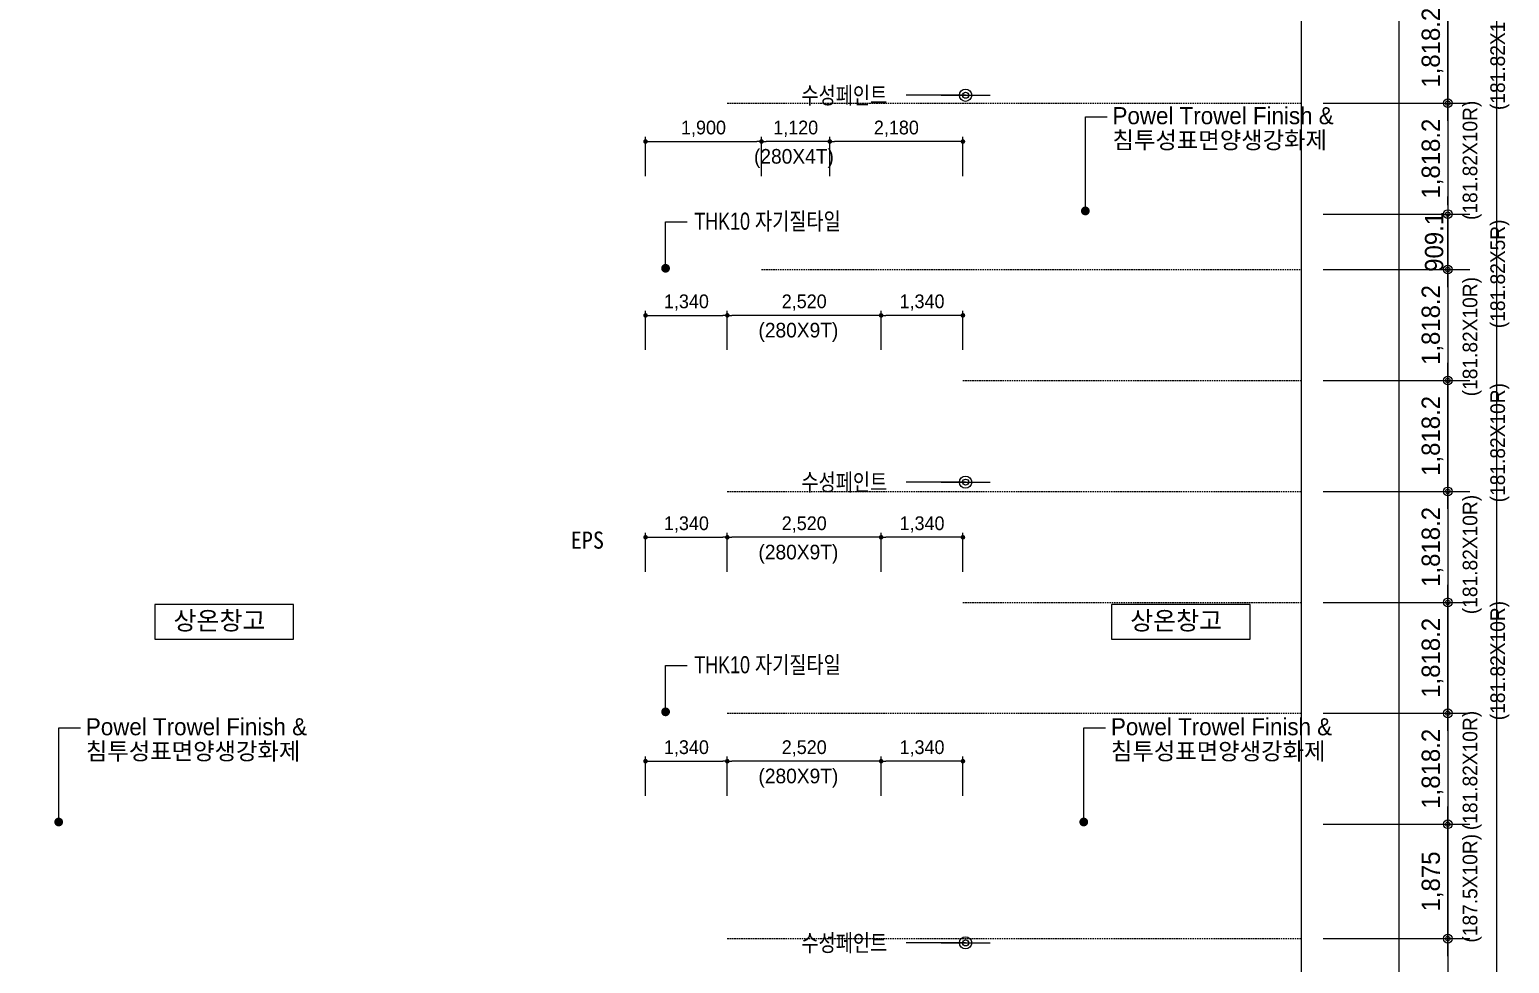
# Model space of a CAD drawing. Header units: millimetres. Extents: x 252711992 to 505989238, y 504776675 to 1009617600.
# Drawn here: x 252848552 to 252872797, y 504797273 to 504812578 of the extents above; entities that cross this region are included whole.
import ezdxf
from ezdxf.enums import TextEntityAlignment as Align

# ---------------------------------------------------------------- set-up
doc = ezdxf.new("R2010")
doc.units = ezdxf.units.MM
doc.linetypes.add('DASHEDX2', pattern=[38.1, 25.4, -12.7])
for name, color, linetype in [('$ZCDB_AUDIT_GENERATED_600D18', 7, 'Continuous'), ('0KD DIM', 7, 'Continuous'), ('4A.TEC ELE 4', 9, 'Continuous'), ('4A.TEC TEXT', 7, 'Continuous'), ('TEX', 3, 'Continuous'), ('TEXT', 7, 'Continuous'), ('㈜SE&C TEXT', 7, 'Continuous')]:
    doc.layers.add(name, color=color, linetype=linetype)
doc.layers.add('DEFPOINT', color=135, linetype='Continuous', plot=False)
doc.styles.add('1', font='')
doc.styles.add('나눔고딕', font='')
doc.styles.add('돋움', font='')
doc.styles.add('돋음체', font='')
doc.styles.get('1').set_extended_font_data('DotumChe')
doc.styles.get('나눔고딕').set_extended_font_data('Dotum')
doc.styles.get('돋움').set_extended_font_data('Dotum')
doc.styles.get('돋음체').set_extended_font_data('Dotum')
doc.dimstyles.new('DIM_600(외부치수)', dxfattribs={"dimscale": 400, "dimtxt": 3.3, "dimasz": 1, "dimexe": 2, "dimexo": 2, "dimgap": 1, "dimtad": 1, "dimdec": 0, "dimdsep": 46, "dimlunit": 6, "dimtxsty": '나눔고딕', "dimblk1": 'DIMDOT', "dimblk2": 'DIMDOT', "dimsah": 1, "dimcen": 2.5, "dimdle": 1.5, "dimclrd": 8, "dimclre": 8, "dimclrt": 3, "dimadec": 0, "dimazin": 0, "dimtfac": 1, "dimtdec": 0, "dimtix": 1, "dimtmove": 2, "dimatfit": 3, "dimldrblk": 'DIMDOT', "dimfxl": 1, "dimtvp": 1, "dimtolj": 1, "dimtzin": 0, "dimarcsym": 0})
doc.dimstyles.new('DIM_80(외부치수)', dxfattribs={"dimscale": 40, "dimtxt": 3.3, "dimasz": 1, "dimexe": 2, "dimexo": 2, "dimgap": 1, "dimtad": 1, "dimdec": 0, "dimdsep": 46, "dimlunit": 6, "dimtxsty": '돋움', "dimblk1": 'DIMDOT', "dimblk2": 'DIMDOT', "dimsah": 1, "dimcen": 2.5, "dimdle": 1.5, "dimclrd": 1, "dimclre": 7, "dimclrt": 2, "dimadec": 0, "dimazin": 0, "dimtfac": 1, "dimtdec": 0, "dimtix": 1, "dimtmove": 2, "dimatfit": 3, "dimldrblk": 'DIMDOT', "dimfxl": 1, "dimtvp": 1, "dimtolj": 1, "dimtzin": 0, "dimarcsym": 0})
doc.dimstyles.new('KD DIM 1', dxfattribs={"dimscale": 50, "dimtxt": 3, "dimasz": 1, "dimexe": 1, "dimexo": 1, "dimgap": 1, "dimtad": 1, "dimdec": 0, "dimzin": 0, "dimdsep": 46, "dimlunit": 6, "dimtxsty": '돋음체', "dimblk": 'DOT', "dimcen": 3, "dimdle": 1, "dimclrd": 256, "dimclre": 256, "dimclrt": 3, "dimazin": 0, "dimtfac": 1, "dimtdec": 0, "dimtix": 1, "dimtmove": 2, "dimatfit": 3, "dimldrblk": 'OBLIQUE', "dimfxl": 1, "dimtvp": 0.8333, "dimtolj": 1, "dimtzin": 0, "dimarcsym": 0})

# ---------------------------------------------------------------- blocks, each defined once
blk = doc.blocks.new('_Dot')
at = {"color": 0, "linetype": 'ByBlock', "lineweight": -2}
blk.add_line((-0.5, 0), (-1, 0), dxfattribs=at)
at = {"color": 0, "linetype": 'ByBlock', "const_width": 0.5}
blk.add_lwpolyline([(-0.25, 0, 1), (0.25, 0, 1)], format="xyb", close=True, dxfattribs=at)
blk = doc.blocks.new('*D639')
at = {"layer": '0KD DIM', "lineweight": -2, "transparency": 16777216}
for p, q in [((252860543, 504810177), (252860543, 504810818)), ((252861663, 504810177), (252861663, 504810818)), ((252861588, 504810743), (252860618, 504810743))]:
    blk.add_line(p, q, dxfattribs=at)
at = {"layer": 'Defpoints', "color": 0, "transparency": 16777216}
for p in [(252860543, 504810743), (252860543, 504810102), (252861663, 504810102)]:
    blk.add_point(p, dxfattribs=at)
at = {"layer": '0KD DIM', "lineweight": -2, "transparency": 16777216, "xscale": 75, "yscale": 75, "zscale": 75, "rotation": 180}
blk.add_blockref('_Dot', (252860543, 504810743), dxfattribs=at)
at = {"layer": '0KD DIM', "lineweight": -2, "transparency": 16777216, "xscale": 75, "yscale": 75, "zscale": 75}
blk.add_blockref('_Dot', (252861663, 504810743), dxfattribs=at)
at = {"layer": '0KD DIM', "color": 3, "transparency": 16777216, "insert": (252861103, 504810952), "char_height": 225, "attachment_point": 5, "style": '돋음체'}
blk.add_mtext('\\A1;1,120', dxfattribs=at)
blk = doc.blocks.new('_OBLIQUE')
at = {"color": 0, "linetype": 'ByBlock'}
blk.add_line((-0.5, -0.5), (0.5, 0.5), dxfattribs=at)
blk = doc.blocks.new('*D640')
at = {"layer": '0KD DIM', "lineweight": -2, "transparency": 16777216}
for p, q in [((252858643, 504810177), (252858643, 504810818)), ((252860543, 504810177), (252860543, 504810818)), ((252858718, 504810743), (252860468, 504810743))]:
    blk.add_line(p, q, dxfattribs=at)
at = {"layer": 'Defpoints', "color": 0, "transparency": 16777216}
for p in [(252860543, 504810743), (252858643, 504810102), (252860543, 504810102)]:
    blk.add_point(p, dxfattribs=at)
at = {"layer": '0KD DIM', "lineweight": -2, "transparency": 16777216, "xscale": 75, "yscale": 75, "zscale": 75, "rotation": 180}
blk.add_blockref('_Dot', (252858643, 504810743), dxfattribs=at)
at = {"layer": '0KD DIM', "lineweight": -2, "transparency": 16777216, "xscale": 75, "yscale": 75, "zscale": 75}
blk.add_blockref('_Dot', (252860543, 504810743), dxfattribs=at)
at = {"layer": '0KD DIM', "color": 3, "transparency": 16777216, "insert": (252859593, 504810952), "char_height": 225, "attachment_point": 5, "style": '돋음체'}
blk.add_mtext('\\A1;1,900', dxfattribs=at)
blk = doc.blocks.new('*D641')
at = {"layer": '0KD DIM', "lineweight": -2, "transparency": 16777216}
for p, q in [((252861663, 504810177), (252861663, 504810818)), ((252863843, 504810177), (252863843, 504810818)), ((252863768, 504810743), (252861738, 504810743))]:
    blk.add_line(p, q, dxfattribs=at)
at = {"layer": 'Defpoints', "color": 0, "transparency": 16777216}
for p in [(252861663, 504810743), (252861663, 504810102, 0), (252863843, 504810102, -8562)]:
    blk.add_point(p, dxfattribs=at)
at = {"layer": '0KD DIM', "lineweight": -2, "transparency": 16777216, "xscale": 75, "yscale": 75, "zscale": 75, "rotation": 180}
blk.add_blockref('_Dot', (252861663, 504810743), dxfattribs=at)
at = {"layer": '0KD DIM', "lineweight": -2, "transparency": 16777216, "xscale": 75, "yscale": 75, "zscale": 75}
blk.add_blockref('_Dot', (252863843, 504810743), dxfattribs=at)
at = {"layer": '0KD DIM', "color": 3, "transparency": 16777216, "insert": (252862753, 504810952), "char_height": 225, "attachment_point": 5, "style": '돋음체'}
blk.add_mtext('\\A1;2,180', dxfattribs=at)
blk = doc.blocks.new('*D642')
at = {"layer": '0KD DIM', "lineweight": -2, "transparency": 16777216}
for p, q in [((252859983, 504807328), (252859983, 504807969)), ((252862428, 504807894), (252860058, 504807894)), ((252862503, 504807328), (252862503, 504807969))]:
    blk.add_line(p, q, dxfattribs=at)
at = {"layer": 'Defpoints', "color": 0, "transparency": 16777216}
for p in [(252859983, 504807894), (252859983, 504807253), (252862503, 504807253)]:
    blk.add_point(p, dxfattribs=at)
at = {"layer": '0KD DIM', "lineweight": -2, "transparency": 16777216, "xscale": 75, "yscale": 75, "zscale": 75, "rotation": 180}
blk.add_blockref('_Dot', (252859983, 504807894), dxfattribs=at)
at = {"layer": '0KD DIM', "lineweight": -2, "transparency": 16777216, "xscale": 75, "yscale": 75, "zscale": 75}
blk.add_blockref('_Dot', (252862503, 504807894), dxfattribs=at)
at = {"layer": '0KD DIM', "color": 3, "transparency": 16777216, "insert": (252861243, 504808103), "char_height": 225, "attachment_point": 5, "style": '돋음체'}
blk.add_mtext('\\A1;2,520', dxfattribs=at)
blk = doc.blocks.new('*D643')
at = {"layer": '0KD DIM', "lineweight": -2, "transparency": 16777216}
for p, q in [((252858643, 504807328), (252858643, 504807969)), ((252858718, 504807894), (252859908, 504807894)), ((252859983, 504807328), (252859983, 504807969))]:
    blk.add_line(p, q, dxfattribs=at)
at = {"layer": 'Defpoints', "color": 0, "transparency": 16777216}
for p in [(252859983, 504807894), (252858643, 504807253), (252859983, 504807253)]:
    blk.add_point(p, dxfattribs=at)
at = {"layer": '0KD DIM', "lineweight": -2, "transparency": 16777216, "xscale": 75, "yscale": 75, "zscale": 75, "rotation": 180}
blk.add_blockref('_Dot', (252858643, 504807894), dxfattribs=at)
at = {"layer": '0KD DIM', "lineweight": -2, "transparency": 16777216, "xscale": 75, "yscale": 75, "zscale": 75}
blk.add_blockref('_Dot', (252859983, 504807894), dxfattribs=at)
at = {"layer": '0KD DIM', "color": 3, "transparency": 16777216, "insert": (252859313, 504808103), "char_height": 225, "attachment_point": 5, "style": '돋음체'}
blk.add_mtext('\\A1;1,340', dxfattribs=at)
blk = doc.blocks.new('*D644')
at = {"layer": '0KD DIM', "lineweight": -2, "transparency": 16777216}
for p, q in [((252862503, 504807328), (252862503, 504807969)), ((252863768, 504807894), (252862578, 504807894)), ((252863843, 504807328), (252863843, 504807969))]:
    blk.add_line(p, q, dxfattribs=at)
at = {"layer": 'Defpoints', "color": 0, "transparency": 16777216}
for p in [(252862503, 504807894), (252862503, 504807253, -3299), (252863843, 504807253, -8562)]:
    blk.add_point(p, dxfattribs=at)
at = {"layer": '0KD DIM', "lineweight": -2, "transparency": 16777216, "xscale": 75, "yscale": 75, "zscale": 75, "rotation": 180}
blk.add_blockref('_Dot', (252862503, 504807894), dxfattribs=at)
at = {"layer": '0KD DIM', "lineweight": -2, "transparency": 16777216, "xscale": 75, "yscale": 75, "zscale": 75}
blk.add_blockref('_Dot', (252863843, 504807894), dxfattribs=at)
at = {"layer": '0KD DIM', "color": 3, "transparency": 16777216, "insert": (252863173, 504808103), "char_height": 225, "attachment_point": 5, "style": '돋음체'}
blk.add_mtext('\\A1;1,340', dxfattribs=at)
blk = doc.blocks.new('*D645')
at = {"layer": '0KD DIM', "lineweight": -2, "transparency": 16777216}
for p, q in [((252859983, 504803691), (252859983, 504804332)), ((252862428, 504804257), (252860058, 504804257)), ((252862503, 504803691), (252862503, 504804332))]:
    blk.add_line(p, q, dxfattribs=at)
at = {"layer": 'Defpoints', "color": 0, "transparency": 16777216}
for p in [(252859983, 504804257), (252859983, 504803616), (252862503, 504803616)]:
    blk.add_point(p, dxfattribs=at)
at = {"layer": '0KD DIM', "lineweight": -2, "transparency": 16777216, "xscale": 75, "yscale": 75, "zscale": 75, "rotation": 180}
blk.add_blockref('_Dot', (252859983, 504804257), dxfattribs=at)
at = {"layer": '0KD DIM', "lineweight": -2, "transparency": 16777216, "xscale": 75, "yscale": 75, "zscale": 75}
blk.add_blockref('_Dot', (252862503, 504804257), dxfattribs=at)
at = {"layer": '0KD DIM', "color": 3, "transparency": 16777216, "insert": (252861243, 504804466), "char_height": 225, "attachment_point": 5, "style": '돋음체'}
blk.add_mtext('\\A1;2,520', dxfattribs=at)
blk = doc.blocks.new('*D646')
at = {"layer": '0KD DIM', "lineweight": -2, "transparency": 16777216}
for p, q in [((252858643, 504803691), (252858643, 504804332)), ((252858718, 504804257), (252859908, 504804257)), ((252859983, 504803691), (252859983, 504804332))]:
    blk.add_line(p, q, dxfattribs=at)
at = {"layer": 'Defpoints', "color": 0, "transparency": 16777216}
for p in [(252859983, 504804257), (252858643, 504803616), (252859983, 504803616)]:
    blk.add_point(p, dxfattribs=at)
at = {"layer": '0KD DIM', "lineweight": -2, "transparency": 16777216, "xscale": 75, "yscale": 75, "zscale": 75, "rotation": 180}
blk.add_blockref('_Dot', (252858643, 504804257), dxfattribs=at)
at = {"layer": '0KD DIM', "lineweight": -2, "transparency": 16777216, "xscale": 75, "yscale": 75, "zscale": 75}
blk.add_blockref('_Dot', (252859983, 504804257), dxfattribs=at)
at = {"layer": '0KD DIM', "color": 3, "transparency": 16777216, "insert": (252859313, 504804466), "char_height": 225, "attachment_point": 5, "style": '돋음체'}
blk.add_mtext('\\A1;1,340', dxfattribs=at)
blk = doc.blocks.new('*D647')
at = {"layer": '0KD DIM', "lineweight": -2, "transparency": 16777216}
for p, q in [((252862503, 504803691), (252862503, 504804332)), ((252863768, 504804257), (252862578, 504804257)), ((252863843, 504803691), (252863843, 504804332))]:
    blk.add_line(p, q, dxfattribs=at)
at = {"layer": 'Defpoints', "color": 0, "transparency": 16777216}
for p in [(252862503, 504804257), (252862503, 504803616, -3299), (252863843, 504803616, -8562)]:
    blk.add_point(p, dxfattribs=at)
at = {"layer": '0KD DIM', "lineweight": -2, "transparency": 16777216, "xscale": 75, "yscale": 75, "zscale": 75, "rotation": 180}
blk.add_blockref('_Dot', (252862503, 504804257), dxfattribs=at)
at = {"layer": '0KD DIM', "lineweight": -2, "transparency": 16777216, "xscale": 75, "yscale": 75, "zscale": 75}
blk.add_blockref('_Dot', (252863843, 504804257), dxfattribs=at)
at = {"layer": '0KD DIM', "color": 3, "transparency": 16777216, "insert": (252863173, 504804466), "char_height": 225, "attachment_point": 5, "style": '돋음체'}
blk.add_mtext('\\A1;1,340', dxfattribs=at)
blk = doc.blocks.new('*D648')
at = {"layer": '0KD DIM', "lineweight": -2, "transparency": 16777216}
for p, q in [((252859983, 504800021), (252859983, 504800662)), ((252862428, 504800587), (252860058, 504800587)), ((252862503, 504800021), (252862503, 504800662))]:
    blk.add_line(p, q, dxfattribs=at)
at = {"layer": 'Defpoints', "color": 0, "transparency": 16777216}
for p in [(252859983, 504800587), (252859983, 504799946), (252862503, 504799946)]:
    blk.add_point(p, dxfattribs=at)
at = {"layer": '0KD DIM', "lineweight": -2, "transparency": 16777216, "xscale": 75, "yscale": 75, "zscale": 75, "rotation": 180}
blk.add_blockref('_Dot', (252859983, 504800587), dxfattribs=at)
at = {"layer": '0KD DIM', "lineweight": -2, "transparency": 16777216, "xscale": 75, "yscale": 75, "zscale": 75}
blk.add_blockref('_Dot', (252862503, 504800587), dxfattribs=at)
at = {"layer": '0KD DIM', "color": 3, "transparency": 16777216, "insert": (252861243, 504800796), "char_height": 225, "attachment_point": 5, "style": '돋음체'}
blk.add_mtext('\\A1;2,520', dxfattribs=at)
blk = doc.blocks.new('*D649')
at = {"layer": '0KD DIM', "lineweight": -2, "transparency": 16777216}
for p, q in [((252858643, 504800021), (252858643, 504800662)), ((252858718, 504800587), (252859908, 504800587)), ((252859983, 504800021), (252859983, 504800662))]:
    blk.add_line(p, q, dxfattribs=at)
at = {"layer": 'Defpoints', "color": 0, "transparency": 16777216}
for p in [(252859983, 504800587), (252858643, 504799946), (252859983, 504799946)]:
    blk.add_point(p, dxfattribs=at)
at = {"layer": '0KD DIM', "lineweight": -2, "transparency": 16777216, "xscale": 75, "yscale": 75, "zscale": 75, "rotation": 180}
blk.add_blockref('_Dot', (252858643, 504800587), dxfattribs=at)
at = {"layer": '0KD DIM', "lineweight": -2, "transparency": 16777216, "xscale": 75, "yscale": 75, "zscale": 75}
blk.add_blockref('_Dot', (252859983, 504800587), dxfattribs=at)
at = {"layer": '0KD DIM', "color": 3, "transparency": 16777216, "insert": (252859313, 504800796), "char_height": 225, "attachment_point": 5, "style": '돋음체'}
blk.add_mtext('\\A1;1,340', dxfattribs=at)
blk = doc.blocks.new('*D650')
at = {"layer": '0KD DIM', "lineweight": -2, "transparency": 16777216}
for p, q in [((252862503, 504800021), (252862503, 504800662)), ((252863768, 504800587), (252862578, 504800587)), ((252863843, 504800021), (252863843, 504800662))]:
    blk.add_line(p, q, dxfattribs=at)
at = {"layer": 'Defpoints', "color": 0, "transparency": 16777216}
for p in [(252862503, 504800587), (252862503, 504799946, -3299), (252863843, 504799946, -8562)]:
    blk.add_point(p, dxfattribs=at)
at = {"layer": '0KD DIM', "lineweight": -2, "transparency": 16777216, "xscale": 75, "yscale": 75, "zscale": 75, "rotation": 180}
blk.add_blockref('_Dot', (252862503, 504800587), dxfattribs=at)
at = {"layer": '0KD DIM', "lineweight": -2, "transparency": 16777216, "xscale": 75, "yscale": 75, "zscale": 75}
blk.add_blockref('_Dot', (252863843, 504800587), dxfattribs=at)
at = {"layer": '0KD DIM', "color": 3, "transparency": 16777216, "insert": (252863173, 504800796), "char_height": 225, "attachment_point": 5, "style": '돋음체'}
blk.add_mtext('\\A1;1,340', dxfattribs=at)
blk = doc.blocks.new('A$C398e453a')
at = {"layer": 'TEX', "color": 1}
blk.add_lwpolyline([(72, 72), (72, 833), (428, 833)], dxfattribs=at)
at = {"layer": '㈜SE&C TEXT', "color": 1, "const_width": 71.7}
blk.add_lwpolyline([(36, 72, -1), (108, 72, -1)], format="xyb", close=True, dxfattribs=at)
at = {"layer": '4A.TEC TEXT', "style": '돋움', "width": 0.8}
blk.add_text('THK10 자기질타일', height=280, dxfattribs=at).set_placement((543, 844), align=Align.MIDDLE_LEFT)
blk = doc.blocks.new('DIMDOT')
at = {"color": 0}
blk.add_line((-2, 0), (2, 0), dxfattribs=at)
for radius in [0.5, 0.25]:
    blk.add_circle((0, 0), radius, dxfattribs=at)
blk = doc.blocks.new('A$C80bd29a0')
at = {"layer": 'TEX', "color": 1}
blk.add_lwpolyline([(54, 54), (54, 1211), (321, 1211)], dxfattribs=at)
at = {"layer": '㈜SE&C TEXT', "color": 1, "const_width": 53.8}
blk.add_lwpolyline([(27, 54, -1), (81, 54, -1)], format="xyb", close=True, dxfattribs=at)
at = {"layer": '4A.TEC TEXT', "style": '돋움'}
for s, p in [('Powel Trowel Finish &', (388, 1225, 0)), ('침투성표면양생강화제', (388, 925, 0))]:
    blk.add_text(s, height=210, dxfattribs=at).set_placement(p, align=Align.MIDDLE_LEFT)
blk = doc.blocks.new('A$Cf885b5ed')
at = {"layer": '4A.TEC ELE 4', "xscale": 1.333333333333333, "yscale": 1.333333333333333, "zscale": 1.333333333333333}
blk.add_blockref('A$C80bd29a0', (0, 0, 0), dxfattribs=at)
blk = doc.blocks.new('*D673')
at = {"layer": '$ZCDB_AUDIT_GENERATED_600D18', "color": 8, "lineweight": -2, "transparency": 16777216}
for p, q in [((252869747, 504797679), (252872147, 504797679)), ((252871787, 504797535), (252871787, 504795198)), ((252869747, 504795054), (252872147, 504795054))]:
    blk.add_line(p, q, dxfattribs=at)
at = {"layer": 'Defpoints', "color": 0, "transparency": 16777216}
for p in [(252869387, 504797679), (252869387, 504795054), (252871787, 504795054)]:
    blk.add_point(p, dxfattribs=at)
at = {"layer": '$ZCDB_AUDIT_GENERATED_600D18', "color": 8, "lineweight": -2, "transparency": 16777216, "xscale": 144, "yscale": 144, "zscale": 144}
for p, rotation in [((252871787, 504797679), 90), ((252871787, 504795054), 270)]:
    blk.add_blockref('DIMDOT', p, dxfattribs=dict(at, rotation=rotation))
at = {"layer": '$ZCDB_AUDIT_GENERATED_600D18', "color": 3, "transparency": 16777216, "insert": (252871536, 504796366), "char_height": 300, "attachment_point": 5, "rotation": 90, "style": '나눔고딕'}
blk.add_mtext('\\A1;2,625', dxfattribs=at)
blk = doc.blocks.new('*D674')
at = {"layer": '$ZCDB_AUDIT_GENERATED_600D18', "color": 8, "lineweight": -2, "transparency": 16777216}
for p, q in [((252869747, 504799554), (252872147, 504799554)), ((252871787, 504797823), (252871787, 504799410)), ((252869747, 504797679), (252872147, 504797679))]:
    blk.add_line(p, q, dxfattribs=at)
at = {"layer": 'Defpoints', "color": 0, "transparency": 16777216}
for p in [(252869387, 504799554), (252871787, 504799554), (252869387, 504797679)]:
    blk.add_point(p, dxfattribs=at)
at = {"layer": '$ZCDB_AUDIT_GENERATED_600D18', "color": 8, "lineweight": -2, "transparency": 16777216, "xscale": 144, "yscale": 144, "zscale": 144}
for p, rotation in [((252871787, 504799554), 90), ((252871787, 504797679), 270)]:
    blk.add_blockref('DIMDOT', p, dxfattribs=dict(at, rotation=rotation))
at = {"layer": '$ZCDB_AUDIT_GENERATED_600D18', "color": 3, "transparency": 16777216, "insert": (252871536, 504798616), "char_height": 300, "attachment_point": 5, "rotation": 90, "style": '나눔고딕'}
blk.add_mtext('\\A1;1,875', dxfattribs=at)
blk = doc.blocks.new('*D675')
at = {"layer": '$ZCDB_AUDIT_GENERATED_600D18', "color": 8, "lineweight": -2, "transparency": 16777216}
for p, q in [((252869747, 504801372), (252872147, 504801372)), ((252871787, 504801228), (252871787, 504799698)), ((252869747, 504799554), (252872147, 504799554))]:
    blk.add_line(p, q, dxfattribs=at)
at = {"layer": 'Defpoints', "color": 0, "transparency": 16777216}
for p in [(252869387, 504801372), (252869387, 504799554), (252871787, 504799554)]:
    blk.add_point(p, dxfattribs=at)
at = {"layer": '$ZCDB_AUDIT_GENERATED_600D18', "color": 8, "lineweight": -2, "transparency": 16777216, "xscale": 144, "yscale": 144, "zscale": 144}
for p, rotation in [((252871787, 504801372), 90), ((252871787, 504799554), 270)]:
    blk.add_blockref('DIMDOT', p, dxfattribs=dict(at, rotation=rotation))
at = {"layer": '$ZCDB_AUDIT_GENERATED_600D18', "color": 3, "transparency": 16777216, "insert": (252871536, 504800463), "char_height": 300, "attachment_point": 5, "rotation": 90, "style": '나눔고딕'}
blk.add_mtext('\\A1;1,818.2', dxfattribs=at)
blk = doc.blocks.new('*D676')
at = {"layer": '$ZCDB_AUDIT_GENERATED_600D18', "color": 8, "lineweight": -2, "transparency": 16777216}
for p, q in [((252869747, 504803190), (252872147, 504803190)), ((252871787, 504801516), (252871787, 504803046)), ((252869747, 504801372), (252872147, 504801372))]:
    blk.add_line(p, q, dxfattribs=at)
at = {"layer": 'Defpoints', "color": 0, "transparency": 16777216}
for p in [(252869387, 504803190), (252871787, 504803190), (252869387, 504801372)]:
    blk.add_point(p, dxfattribs=at)
at = {"layer": '$ZCDB_AUDIT_GENERATED_600D18', "color": 8, "lineweight": -2, "transparency": 16777216, "xscale": 144, "yscale": 144, "zscale": 144}
for p, rotation in [((252871787, 504803190), 90), ((252871787, 504801372), 270)]:
    blk.add_blockref('DIMDOT', p, dxfattribs=dict(at, rotation=rotation))
at = {"layer": '$ZCDB_AUDIT_GENERATED_600D18', "color": 3, "transparency": 16777216, "insert": (252871536, 504802281), "char_height": 300, "attachment_point": 5, "rotation": 90, "style": '나눔고딕'}
blk.add_mtext('\\A1;1,818.2', dxfattribs=at)
blk = doc.blocks.new('*D677')
at = {"layer": '$ZCDB_AUDIT_GENERATED_600D18', "color": 8, "lineweight": -2, "transparency": 16777216}
for p, q in [((252869747, 504805009), (252872147, 504805009)), ((252871787, 504804865), (252871787, 504803334)), ((252869747, 504803190), (252872147, 504803190))]:
    blk.add_line(p, q, dxfattribs=at)
at = {"layer": 'Defpoints', "color": 0, "transparency": 16777216}
for p in [(252869387, 504805009), (252869387, 504803190), (252871787, 504803190)]:
    blk.add_point(p, dxfattribs=at)
at = {"layer": '$ZCDB_AUDIT_GENERATED_600D18', "color": 8, "lineweight": -2, "transparency": 16777216, "xscale": 144, "yscale": 144, "zscale": 144}
for p, rotation in [((252871787, 504805009), 90), ((252871787, 504803190), 270)]:
    blk.add_blockref('DIMDOT', p, dxfattribs=dict(at, rotation=rotation))
at = {"layer": '$ZCDB_AUDIT_GENERATED_600D18', "color": 3, "transparency": 16777216, "insert": (252871536, 504804099), "char_height": 300, "attachment_point": 5, "rotation": 90, "style": '나눔고딕'}
blk.add_mtext('\\A1;1,818.2', dxfattribs=at)
blk = doc.blocks.new('*D678')
at = {"layer": '$ZCDB_AUDIT_GENERATED_600D18', "color": 8, "lineweight": -2, "transparency": 16777216}
for p, q in [((252869747, 504806827), (252872147, 504806827)), ((252871787, 504805153), (252871787, 504806683)), ((252869747, 504805009), (252872147, 504805009))]:
    blk.add_line(p, q, dxfattribs=at)
at = {"layer": 'Defpoints', "color": 0, "transparency": 16777216}
for p in [(252869387, 504806827), (252871787, 504806827), (252869387, 504805009)]:
    blk.add_point(p, dxfattribs=at)
at = {"layer": '$ZCDB_AUDIT_GENERATED_600D18', "color": 8, "lineweight": -2, "transparency": 16777216, "xscale": 144, "yscale": 144, "zscale": 144}
for p, rotation in [((252871787, 504806827), 90), ((252871787, 504805009), 270)]:
    blk.add_blockref('DIMDOT', p, dxfattribs=dict(at, rotation=rotation))
at = {"layer": '$ZCDB_AUDIT_GENERATED_600D18', "color": 3, "transparency": 16777216, "insert": (252871536, 504805918), "char_height": 300, "attachment_point": 5, "rotation": 90, "style": '나눔고딕'}
blk.add_mtext('\\A1;1,818.2', dxfattribs=at)
blk = doc.blocks.new('*D679')
at = {"layer": '$ZCDB_AUDIT_GENERATED_600D18', "color": 8, "lineweight": -2, "transparency": 16777216}
for p, q in [((252869747, 504808645), (252872147, 504808645)), ((252871787, 504808501), (252871787, 504806971)), ((252869747, 504806827), (252872147, 504806827))]:
    blk.add_line(p, q, dxfattribs=at)
at = {"layer": 'Defpoints', "color": 0, "transparency": 16777216}
for p in [(252869387, 504808645), (252869387, 504806827), (252871787, 504806827)]:
    blk.add_point(p, dxfattribs=at)
at = {"layer": '$ZCDB_AUDIT_GENERATED_600D18', "color": 8, "lineweight": -2, "transparency": 16777216, "xscale": 144, "yscale": 144, "zscale": 144}
for p, rotation in [((252871787, 504808645), 90), ((252871787, 504806827), 270)]:
    blk.add_blockref('DIMDOT', p, dxfattribs=dict(at, rotation=rotation))
at = {"layer": '$ZCDB_AUDIT_GENERATED_600D18', "color": 3, "transparency": 16777216, "insert": (252871536, 504807736), "char_height": 300, "attachment_point": 5, "rotation": 90, "style": '나눔고딕'}
blk.add_mtext('\\A1;1,818.2', dxfattribs=at)
blk = doc.blocks.new('*D680')
at = {"layer": '$ZCDB_AUDIT_GENERATED_600D18', "color": 8, "lineweight": -2, "transparency": 16777216}
for p, q in [((252871787, 504809698), (252871787, 504809842)), ((252869747, 504809554), (252872147, 504809554)), ((252871787, 504808645), (252871787, 504809554)), ((252869747, 504808645), (252872147, 504808645)), ((252871787, 504808501), (252871787, 504808357))]:
    blk.add_line(p, q, dxfattribs=at)
at = {"layer": 'Defpoints', "color": 0, "transparency": 16777216}
for p in [(252869387, 504809554), (252871787, 504809554), (252869387, 504808645)]:
    blk.add_point(p, dxfattribs=at)
at = {"layer": '$ZCDB_AUDIT_GENERATED_600D18', "color": 8, "lineweight": -2, "transparency": 16777216, "xscale": 144, "yscale": 144, "zscale": 144}
for p, rotation in [((252871787, 504809554), 270), ((252871787, 504808645), 90)]:
    blk.add_blockref('DIMDOT', p, dxfattribs=dict(at, rotation=rotation))
at = {"layer": '$ZCDB_AUDIT_GENERATED_600D18', "color": 3, "transparency": 16777216, "insert": (252871565, 504809099), "char_height": 300, "attachment_point": 5, "rotation": 90, "style": '나눔고딕'}
blk.add_mtext('\\A1;909.1', dxfattribs=at)
blk = doc.blocks.new('*D682')
at = {"layer": '$ZCDB_AUDIT_GENERATED_600D18', "color": 8, "lineweight": -2, "transparency": 16777216}
for p, q in [((252869747, 504811372), (252872147, 504811372)), ((252871787, 504811228), (252871787, 504809698)), ((252869747, 504809554), (252872147, 504809554))]:
    blk.add_line(p, q, dxfattribs=at)
at = {"layer": 'Defpoints', "color": 0, "transparency": 16777216}
for p in [(252869387, 504811372), (252869387, 504809554), (252871787, 504809554)]:
    blk.add_point(p, dxfattribs=at)
at = {"layer": '$ZCDB_AUDIT_GENERATED_600D18', "color": 8, "lineweight": -2, "transparency": 16777216, "xscale": 144, "yscale": 144, "zscale": 144}
for p, rotation in [((252871787, 504811372), 90), ((252871787, 504809554), 270)]:
    blk.add_blockref('DIMDOT', p, dxfattribs=dict(at, rotation=rotation))
at = {"layer": '$ZCDB_AUDIT_GENERATED_600D18', "color": 3, "transparency": 16777216, "insert": (252871536, 504810463), "char_height": 300, "attachment_point": 5, "rotation": 90, "style": '나눔고딕'}
blk.add_mtext('\\A1;1,818.2', dxfattribs=at)
blk = doc.blocks.new('*D683')
at = {"layer": '$ZCDB_AUDIT_GENERATED_600D18', "color": 8, "lineweight": -2, "transparency": 16777216}
for p, q in [((252869747, 504813190), (252872147, 504813190)), ((252871787, 504811516), (252871787, 504813046)), ((252869747, 504811372), (252872147, 504811372))]:
    blk.add_line(p, q, dxfattribs=at)
at = {"layer": 'Defpoints', "color": 0, "transparency": 16777216}
for p in [(252869387, 504813190), (252871787, 504813190), (252869387, 504811372)]:
    blk.add_point(p, dxfattribs=at)
at = {"layer": '$ZCDB_AUDIT_GENERATED_600D18', "color": 8, "lineweight": -2, "transparency": 16777216, "xscale": 144, "yscale": 144, "zscale": 144}
for p, rotation in [((252871787, 504813190), 90), ((252871787, 504811372), 270)]:
    blk.add_blockref('DIMDOT', p, dxfattribs=dict(at, rotation=rotation))
at = {"layer": '$ZCDB_AUDIT_GENERATED_600D18', "color": 3, "transparency": 16777216, "insert": (252871536, 504812281), "char_height": 300, "attachment_point": 5, "rotation": 90, "style": '나눔고딕'}
blk.add_mtext('\\A1;1,818.2', dxfattribs=at)
blk = doc.blocks.new('A$Ccf7108a0')
at = {"layer": '4A.TEC TEXT', "style": '돋움', "width": 0.8}
blk.add_text('수성페인트', height=280, dxfattribs=at).set_placement((31, 215), align=Align.MIDDLE_LEFT)
at = {"layer": '㈜SE&C TEXT', "color": 1}
blk.add_leader([(2721, 215, 0), (1745, 215)], dimstyle='DIM_80(외부치수)', override={"dimasz": 5, "dimtad": 0}, dxfattribs=at)

msp = doc.modelspace()

# ---------------------------------------------------------------- linework, layer by layer
at = {"layer": 'DEFPOINT'}
for points in [[(252843933.68, 504776996.25), (252843933.68, 504828017.81), (252872587.24, 504828017.81), (252872587.24, 504776996.25)], [(252844733.68, 504776996.25), (252844733.68, 504827217.81), (252871787.24, 504827217.81), (252871787.24, 504776996.25)], [(252845533.68, 504776996.25), (252845533.68, 504826417.81), (252870987.24, 504826417.81), (252870987.24, 504776996.25)]]:
    msp.add_lwpolyline(points, dxfattribs=at)
msp.add_lwpolyline([(252847133.68, 504824817.81), (252869387.24, 504824817.81), (252869387.24, 504776996.25), (252847133.68, 504776996.25)], close=True, dxfattribs=at)
at = {"layer": 'TEXT', "color": 251, "linetype": 'DASHEDX2'}
for p, q in [((252859982.92, 504811372.14, 7817.06), (252869387.24, 504811372.14, 7817.06)), ((252860542.92, 504808644.87, 7817.06), (252869387.24, 504808644.87, 7817.06)), ((252863842.92, 504806826.69, 7817.06), (252869387.24, 504806826.69, 7817.06)), ((252859982.92, 504805008.5, 7817.06), (252869387.24, 504805008.5, 7817.06)), ((252863842.92, 504803190.32, 7817.06), (252869387.24, 504803190.32, 7817.06)), ((252859982.92, 504801372.14, 7817.06), (252869387.24, 504801372.14, 7817.06)), ((252859982.92, 504797678.96, 7817.06), (252869387.24, 504797678.96, 7817.06))]:
    msp.add_line(p, q, dxfattribs=at)
at = {"layer": 'TEXT'}
for points in [[(252850605.36, 504802589.71), (252852874.07, 504802589.71), (252852874.07, 504803156.38), (252850605.36, 504803156.38)], [(252866279.11, 504802589.71), (252868547.83, 504802589.71), (252868547.83, 504803156.38), (252866279.11, 504803156.38)]]:
    msp.add_lwpolyline(points, close=True, dxfattribs=at)

# ---------------------------------------------------------------- block references
at = {"layer": '4A.TEC ELE 4'}
for name, p in [('A$Ccf7108a0', (252861165.84, 504811286.18, 7817.06)), ('A$Cf885b5ed', (252865776.98, 504809533.57)), ('A$C398e453a', (252858899.46, 504808593.97, 7817.06)), ('A$Ccf7108a0', (252861165.84, 504804945.67, 7817.06)), ('A$C398e453a', (252858899.46, 504801323.94, 7817.06)), ('A$Cf885b5ed', (252848956.74, 504799518.47)), ('A$Cf885b5ed', (252865751.07, 504799518.47)), ('A$Ccf7108a0', (252861165.84, 504797394.65, 7817.06))]:
    msp.add_blockref(name, p, dxfattribs=at)

# ---------------------------------------------------------------- texts
at = {"layer": '$ZCDB_AUDIT_GENERATED_600D18', "color": 3, "style": '나눔고딕'}
for s, p in [('(181.82X10R)', (252872724.34, 504811258.8)), ('(181.82X10R)', (252872271.05, 504809457.44)), ('(181.82X5R)', (252872724.34, 504807684.71)), ('(181.82X10R)', (252872271.05, 504806568.07)), ('(181.82X10R)', (252872724.34, 504804829.92)), ('(181.82X10R)', (252872271.05, 504802996.96)), ('(181.82X10R)', (252872724.34, 504801258.8)), ('(181.82X10R)', (252872271.05, 504799457.44)), ('(187.5X10R)', (252872271.05, 504797614.33))]:
    msp.add_text(s, height=240, rotation=90, dxfattribs=at).set_placement(p)
for s, p in [('(280X4T)', (252860420.08, 504810380.6, -21547.89)), ('(280X9T)', (252860493.06, 504807531.87, -21547.89)), ('(280X9T)', (252860493.06, 504803894.89, -21547.89)), ('(280X9T)', (252860493.06, 504800224.67, -21547.89))]:
    msp.add_text(s, height=240, dxfattribs=at).set_placement(p)
at = {"layer": 'TEXT', "style": '1'}
msp.add_text('EPS', height=281.25, dxfattribs=at).set_placement((252857690.19, 504804210.77), align=Align.MIDDLE_CENTER)
at = {"layer": 'TEXT', "style": '돋움'}
for p in [(252850909.83, 504802891.37), (252866583.59, 504802891.37)]:
    msp.add_text('상온창고', height=300, dxfattribs=at).set_placement(p, align=Align.MIDDLE_LEFT)

# ---------------------------------------------------------------- dimensions: what is measured, and where the dimension line sits
at = {"layer": '$ZCDB_AUDIT_GENERATED_600D18'}
for base, p1, p2, angle, picture, middle in [((252871787.24, 504813190.32), (252869387.24, 504811372.14), (252869387.24, 504813190.32), 90, '*D683', (252871536.14, 504812281.23)), ((252871787.24, 504809553.96), (252869387.24, 504811372.14), (252869387.24, 504809553.96), 270, '*D682', (252871536.14, 504810463.05)), ((252871787.24, 504809553.96), (252869387.24, 504808644.87), (252869387.24, 504809553.96), 90, '*D680', (252871565.04, 504809099.41)), ((252871787.24, 504806826.69), (252869387.24, 504808644.87), (252869387.24, 504806826.69), 270, '*D679', (252871536.14, 504807735.78)), ((252871787.24, 504806826.69), (252869387.24, 504805008.5), (252869387.24, 504806826.69), 90, '*D678', (252871536.14, 504805917.59)), ((252871787.24, 504803190.32), (252869387.24, 504805008.5), (252869387.24, 504803190.32), 270, '*D677', (252871536.14, 504804099.41)), ((252871787.24, 504803190.32), (252869387.24, 504801372.14), (252869387.24, 504803190.32), 90, '*D676', (252871536.14, 504802281.23)), ((252871787.24, 504799553.96), (252869387.24, 504801372.14), (252869387.24, 504799553.96), 270, '*D675', (252871536.14, 504800463.05)), ((252871787.24, 504799553.96), (252869387.24, 504797678.96), (252869387.24, 504799553.96), 90, '*D674', (252871536.14, 504798616.46)), ((252871787.24, 504795053.96), (252869387.24, 504797678.96), (252869387.24, 504795053.96), 270, '*D673', (252871536.14, 504796366.46))]:
    dim = msp.add_linear_dim(base=base, p1=p1, p2=p2, angle=angle, dimstyle='DIM_600(외부치수)', override={"dimscale": 600, "dimtxt": 0.5, "dimasz": 0.24, "dimexe": 0.6, "dimexo": 0.6, "dimgap": 0.12, "dimdec": 1, "dimblk1": 'DIMDOT', "dimblk2": 'DIMDOT', "dimdle": 0.5}, dxfattribs=at)
    dim.commit()
    dim.dimension.update_dxf_attribs({"geometry": picture, "text_midpoint": middle})
at = {"layer": '0KD DIM'}
for base, p1, p2, picture, middle in [((252860542.92, 504810742.5, 7817.06), (252858642.92, 504810102.17, 7817.06), (252860542.92, 504810102.17, 7817.06), '*D640', (252859592.92, 504810951.83, 7817.06)), ((252859982.92, 504807893.77, 7817.06), (252858642.92, 504807253.44, 7817.06), (252859982.92, 504807253.44, 7817.06), '*D643', (252859312.92, 504808103.1, 7817.06)), ((252859982.92, 504804256.79, 7817.06), (252858642.92, 504803616.46, 7817.06), (252859982.92, 504803616.46, 7817.06), '*D646', (252859312.92, 504804466.12, 7817.06)), ((252859982.92, 504800586.57, 7817.06), (252858642.92, 504799946.24, 7817.06), (252859982.92, 504799946.24, 7817.06), '*D649', (252859312.92, 504800795.9, 7817.06))]:
    dim = msp.add_linear_dim(base=base, p1=p1, p2=p2, dimstyle='KD DIM 1', override={"dimscale": 75}, dxfattribs=at)
    dim.commit()
    dim.dimension.update_dxf_attribs({"geometry": picture, "text_midpoint": middle})
for base, p1, p2, picture, middle in [((252860542.92, 504810742.5, 7817.06), (252861662.92, 504810102.17, 7817.06), (252860542.92, 504810102.17, 7817.06), '*D639', (252861102.92, 504810951.83, 7817.06)), ((252861662.92, 504810742.5, 7817.06), (252863842.92, 504810102.17, -745.42), (252861662.92, 504810102.17, 7817.06), '*D641', (252862752.92, 504810951.83, 7817.06)), ((252859982.92, 504807893.77, 7817.06), (252862502.92, 504807253.44, 7817.06), (252859982.92, 504807253.44, 7817.06), '*D642', (252861242.92, 504808103.1, 7817.06)), ((252862502.92, 504807893.77, 7817.06), (252863842.92, 504807253.44, -745.42), (252862502.92, 504807253.44, 4517.75), '*D644', (252863172.92, 504808103.1, 7817.06)), ((252859982.92, 504804256.79, 7817.06), (252862502.92, 504803616.46, 7817.06), (252859982.92, 504803616.46, 7817.06), '*D645', (252861242.92, 504804466.12, 7817.06)), ((252862502.92, 504804256.79, 7817.06), (252863842.92, 504803616.46, -745.42), (252862502.92, 504803616.46, 4517.75), '*D647', (252863172.92, 504804466.12, 7817.06)), ((252859982.92, 504800586.57, 7817.06), (252862502.92, 504799946.24, 7817.06), (252859982.92, 504799946.24, 7817.06), '*D648', (252861242.92, 504800795.9, 7817.06)), ((252862502.92, 504800586.57, 7817.06), (252863842.92, 504799946.24, -745.42), (252862502.92, 504799946.24, 4517.75), '*D650', (252863172.92, 504800795.9, 7817.06))]:
    dim = msp.add_linear_dim(base=base, p1=p1, p2=p2, angle=180, dimstyle='KD DIM 1', override={"dimscale": 75}, dxfattribs=at)
    dim.commit()
    dim.dimension.update_dxf_attribs({"geometry": picture, "text_midpoint": middle})

doc.saveas('drawing.dxf')
